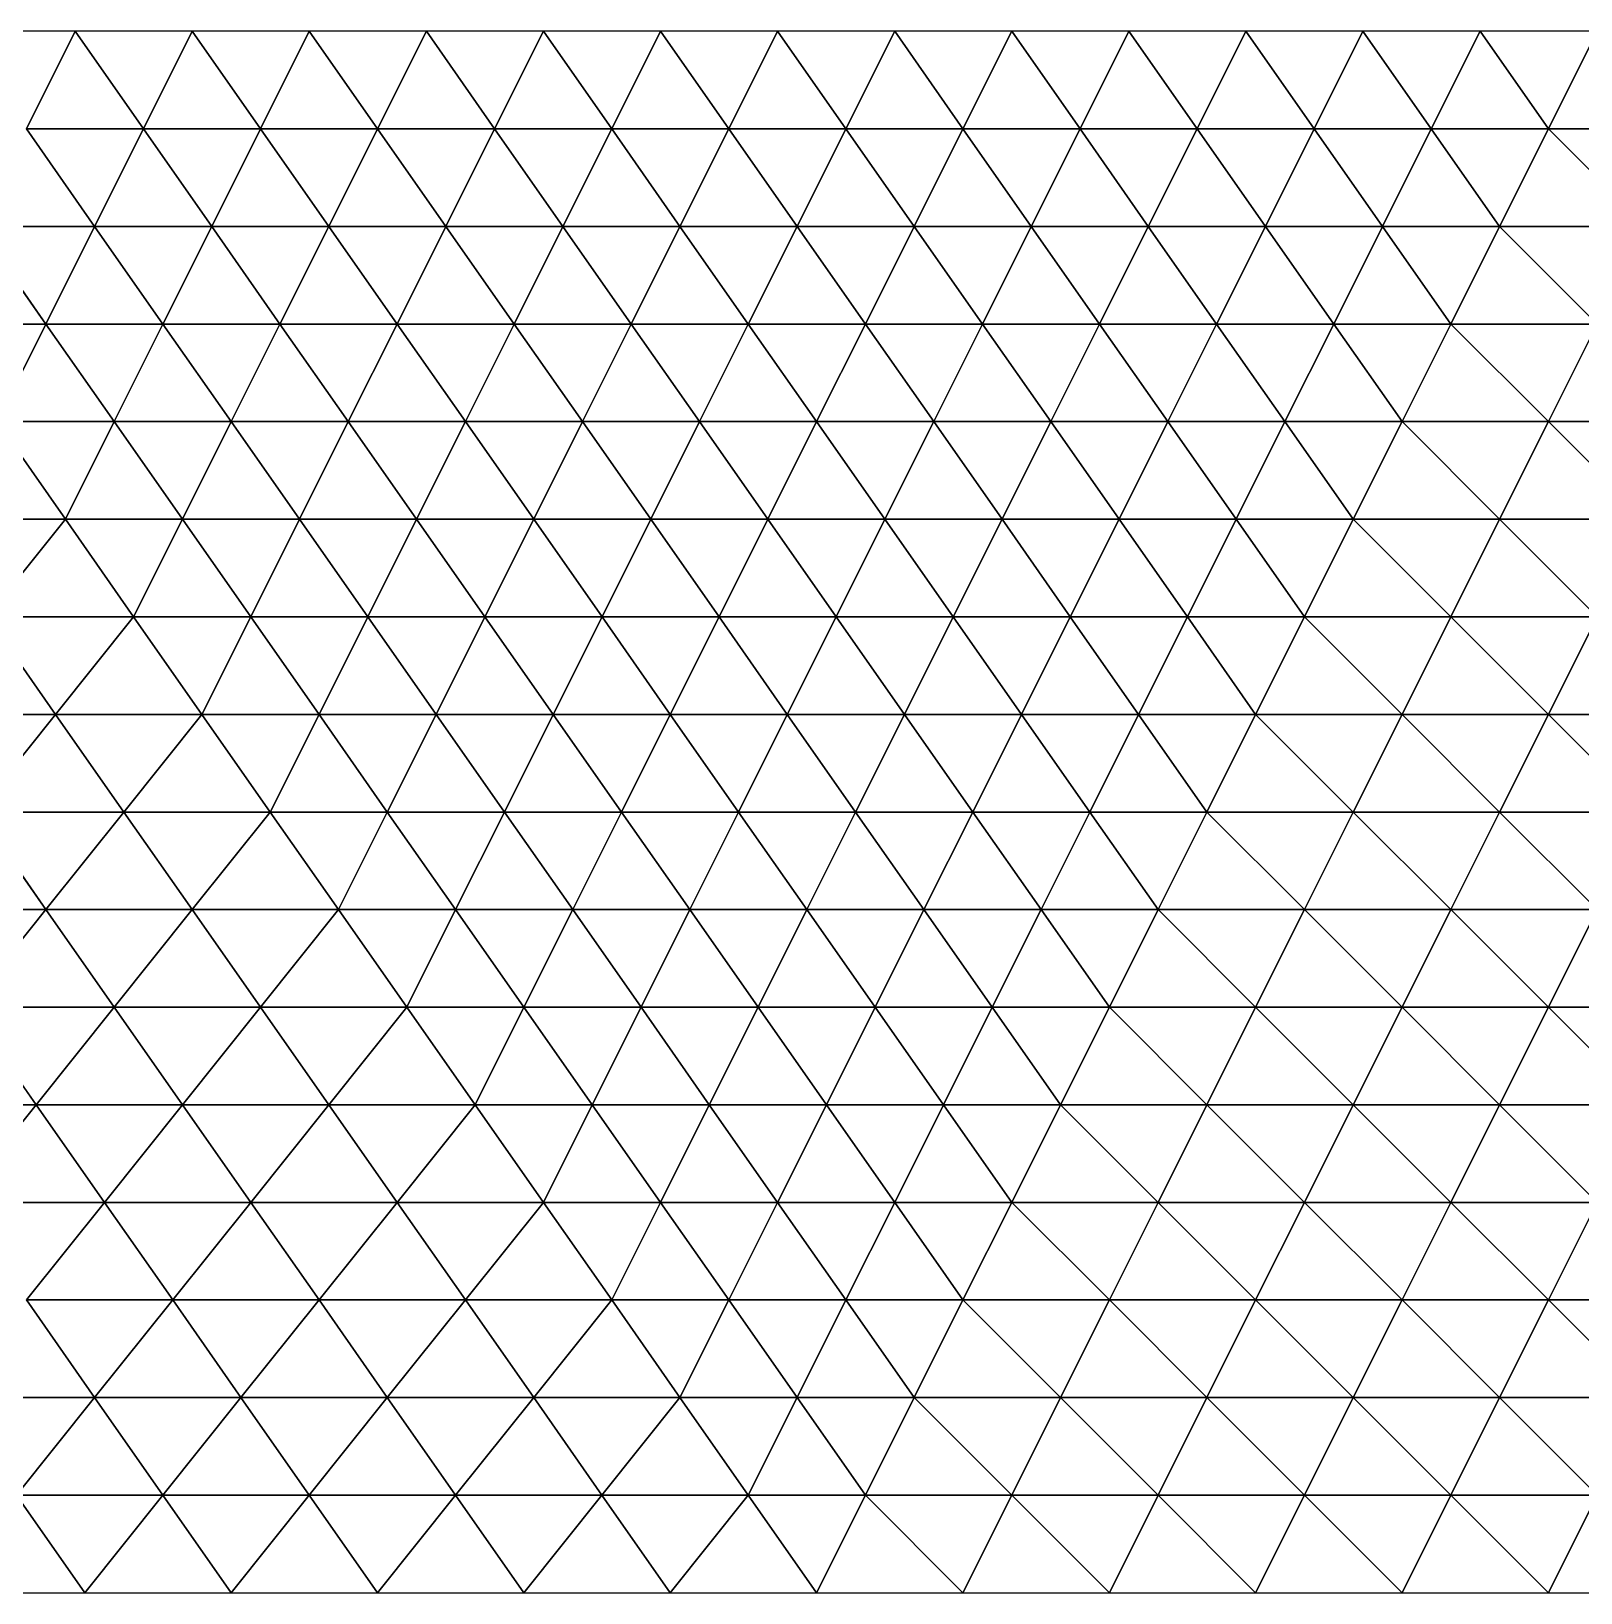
# Model space of a CAD drawing. Extents: x 100 to 350, y 100 to 150.
# Drawn here: x 224.92 to 249.74, y 100 to 125 of the extents above; entities that cross this region are included whole.
import ezdxf

# ---------------------------------------------------------------- set-up
doc = ezdxf.new("R2010")
doc.units = 0

msp = doc.modelspace()

# ---------------------------------------------------------------- linework, layer by layer
at = {"color": 7}
for p, q in [((225.625, 125), (223.75, 125)), ((227.5, 125), (225.625, 125)), ((229.375, 125), (227.5, 125)), ((231.25, 125), (229.375, 125)), ((233.125, 125), (231.25, 125)), ((235, 125), (233.125, 125)), ((236.875, 125), (235, 125)), ((238.75, 125), (236.875, 125)), ((240.625, 125), (238.75, 125)), ((242.5, 125), (240.625, 125)), ((244.375, 125), (242.5, 125)), ((246.25, 125), (244.375, 125)), ((248.125, 125), (246.25, 125)), ((250, 125), (248.125, 125)), ((223.438, 100), (225.781, 100)), ((225.781, 100), (228.125, 100)), ((228.125, 100), (230.469, 100)), ((230.469, 100), (232.812, 100)), ((232.812, 100), (235.156, 100)), ((235.156, 100), (237.5, 100)), ((237.5, 100), (239.844, 100)), ((239.844, 100), (242.188, 100)), ((242.188, 100), (244.531, 100)), ((244.531, 100), (246.875, 100)), ((246.875, 100), (249.219, 100)), ((249.219, 100), (251.562, 100))]:
    msp.add_line(p, q, dxfattribs=at)
at = {"color": 1}
for p, q in [((225.625, 125), (224.844, 123.438)), ((224.844, 123.438), (225.625, 125)), ((226.719, 123.438), (225.625, 125)), ((225.625, 125), (226.719, 123.438)), ((226.719, 123.438), (227.5, 125)), ((227.5, 125), (226.719, 123.438)), ((227.5, 125), (228.594, 123.438)), ((228.594, 123.438), (227.5, 125)), ((229.375, 125), (228.594, 123.438)), ((228.594, 123.438), (229.375, 125)), ((230.469, 123.438), (229.375, 125)), ((229.375, 125), (230.469, 123.438)), ((231.25, 125), (230.469, 123.438)), ((230.469, 123.438), (231.25, 125)), ((232.344, 123.438), (231.25, 125)), ((231.25, 125), (232.344, 123.438)), ((233.125, 125), (232.344, 123.438)), ((232.344, 123.438), (233.125, 125)), ((234.219, 123.438), (233.125, 125)), ((233.125, 125), (234.219, 123.438)), ((234.219, 123.438), (235, 125)), ((235, 125), (234.219, 123.438)), ((235, 125), (236.094, 123.438)), ((236.094, 123.438), (235, 125)), ((236.875, 125), (236.094, 123.438)), ((236.094, 123.438), (236.875, 125)), ((237.969, 123.438), (236.875, 125)), ((236.875, 125), (237.969, 123.438)), ((237.969, 123.438), (238.75, 125)), ((238.75, 125), (237.969, 123.438)), ((238.75, 125), (239.844, 123.438)), ((239.844, 123.438), (238.75, 125)), ((240.625, 125), (239.844, 123.438)), ((239.844, 123.438), (240.625, 125)), ((241.719, 123.438), (240.625, 125)), ((240.625, 125), (241.719, 123.438)), ((241.719, 123.438), (242.5, 125)), ((242.5, 125), (241.719, 123.438)), ((242.5, 125), (243.594, 123.438)), ((243.594, 123.438), (242.5, 125)), ((244.375, 125), (243.594, 123.438)), ((243.594, 123.438), (244.375, 125)), ((244.375, 125), (245.469, 123.438)), ((245.469, 123.438), (244.375, 125)), ((246.25, 125), (245.469, 123.438)), ((245.469, 123.438), (246.25, 125)), ((247.344, 123.438), (246.25, 125)), ((246.25, 125), (247.344, 123.438)), ((248.125, 125), (247.344, 123.438)), ((247.344, 123.438), (248.125, 125)), ((249.219, 123.438), (248.125, 125)), ((248.125, 125), (249.219, 123.438)), ((250, 125), (249.219, 123.438)), ((249.219, 123.438), (250, 125)), ((226.719, 123.438), (224.844, 123.438)), ((224.844, 123.438), (225.938, 121.875)), ((224.844, 123.438), (226.719, 123.438)), ((225.938, 121.875), (224.844, 123.438)), ((225.938, 121.875), (226.719, 123.438)), ((226.719, 123.438), (225.938, 121.875)), ((227.812, 121.875), (226.719, 123.438)), ((226.719, 123.438), (227.812, 121.875)), ((228.594, 123.438), (226.719, 123.438)), ((226.719, 123.438), (228.594, 123.438)), ((228.594, 123.438), (227.812, 121.875)), ((227.812, 121.875), (228.594, 123.438)), ((229.688, 121.875), (228.594, 123.438)), ((228.594, 123.438), (230.469, 123.438)), ((230.469, 123.438), (228.594, 123.438)), ((228.594, 123.438), (229.688, 121.875)), ((230.469, 123.438), (229.688, 121.875)), ((229.688, 121.875), (230.469, 123.438)), ((230.469, 123.438), (232.344, 123.438)), ((230.469, 123.438), (231.562, 121.875)), ((232.344, 123.438), (230.469, 123.438)), ((231.562, 121.875), (230.469, 123.438)), ((231.562, 121.875), (232.344, 123.438)), ((232.344, 123.438), (231.562, 121.875)), ((234.219, 123.438), (232.344, 123.438)), ((232.344, 123.438), (233.438, 121.875)), ((232.344, 123.438), (234.219, 123.438)), ((233.438, 121.875), (232.344, 123.438)), ((233.438, 121.875), (234.219, 123.438)), ((234.219, 123.438), (233.438, 121.875)), ((235.312, 121.875), (234.219, 123.438)), ((236.094, 123.438), (234.219, 123.438)), ((234.219, 123.438), (235.312, 121.875)), ((234.219, 123.438), (236.094, 123.438)), ((236.094, 123.438), (235.312, 121.875)), ((235.312, 121.875), (236.094, 123.438)), ((236.094, 123.438), (237.969, 123.438)), ((237.188, 121.875), (236.094, 123.438)), ((237.969, 123.438), (236.094, 123.438)), ((236.094, 123.438), (237.188, 121.875)), ((237.188, 121.875), (237.969, 123.438)), ((237.969, 123.438), (237.188, 121.875)), ((239.062, 121.875), (237.969, 123.438)), ((237.969, 123.438), (239.062, 121.875)), ((239.844, 123.438), (237.969, 123.438)), ((237.969, 123.438), (239.844, 123.438)), ((239.062, 121.875), (239.844, 123.438)), ((239.844, 123.438), (239.062, 121.875)), ((241.719, 123.438), (239.844, 123.438)), ((239.844, 123.438), (240.938, 121.875)), ((239.844, 123.438), (241.719, 123.438)), ((240.938, 121.875), (239.844, 123.438)), ((240.938, 121.875), (241.719, 123.438)), ((241.719, 123.438), (240.938, 121.875)), ((241.719, 123.438), (242.812, 121.875)), ((243.594, 123.438), (241.719, 123.438)), ((242.812, 121.875), (241.719, 123.438)), ((241.719, 123.438), (243.594, 123.438)), ((243.594, 123.438), (242.812, 121.875)), ((242.812, 121.875), (243.594, 123.438)), ((244.688, 121.875), (243.594, 123.438)), ((243.594, 123.438), (245.469, 123.438)), ((245.469, 123.438), (243.594, 123.438)), ((243.594, 123.438), (244.688, 121.875)), ((245.469, 123.438), (244.688, 121.875)), ((244.688, 121.875), (245.469, 123.438)), ((245.469, 123.438), (247.344, 123.438)), ((247.344, 123.438), (245.469, 123.438)), ((245.469, 123.438), (246.562, 121.875)), ((246.562, 121.875), (245.469, 123.438)), ((247.344, 123.438), (246.562, 121.875)), ((246.562, 121.875), (247.344, 123.438)), ((247.344, 123.438), (249.219, 123.438)), ((248.438, 121.875), (247.344, 123.438)), ((249.219, 123.438), (247.344, 123.438)), ((247.344, 123.438), (248.438, 121.875)), ((249.219, 123.438), (248.438, 121.875)), ((248.438, 121.875), (249.219, 123.438)), ((249.219, 123.438), (250.781, 121.875)), ((251.562, 123.438), (249.219, 123.438)), ((249.219, 123.438), (251.562, 123.438)), ((250.781, 121.875), (249.219, 123.438)), ((225.156, 120.312), (224.062, 121.875)), ((224.062, 121.875), (225.156, 120.312)), ((225.938, 121.875), (224.062, 121.875)), ((224.062, 121.875), (225.938, 121.875)), ((225.156, 120.312), (225.938, 121.875)), ((225.938, 121.875), (225.156, 120.312)), ((225.938, 121.875), (227.812, 121.875)), ((227.812, 121.875), (225.938, 121.875)), ((225.938, 121.875), (227.031, 120.312)), ((227.031, 120.312), (225.938, 121.875)), ((227.812, 121.875), (227.031, 120.312)), ((227.031, 120.312), (227.812, 121.875)), ((227.812, 121.875), (229.688, 121.875)), ((229.688, 121.875), (227.812, 121.875)), ((227.812, 121.875), (228.906, 120.312)), ((228.906, 120.312), (227.812, 121.875)), ((229.688, 121.875), (228.906, 120.312)), ((228.906, 120.312), (229.688, 121.875)), ((231.562, 121.875), (229.688, 121.875)), ((229.688, 121.875), (230.781, 120.312)), ((230.781, 120.312), (229.688, 121.875)), ((229.688, 121.875), (231.562, 121.875)), ((230.781, 120.312), (231.562, 121.875)), ((231.562, 121.875), (230.781, 120.312)), ((232.656, 120.312), (231.562, 121.875)), ((231.562, 121.875), (232.656, 120.312)), ((233.438, 121.875), (231.562, 121.875)), ((231.562, 121.875), (233.438, 121.875)), ((232.656, 120.312), (233.438, 121.875)), ((233.438, 121.875), (232.656, 120.312)), ((233.438, 121.875), (235.312, 121.875)), ((234.531, 120.312), (233.438, 121.875)), ((235.312, 121.875), (233.438, 121.875)), ((233.438, 121.875), (234.531, 120.312)), ((235.312, 121.875), (234.531, 120.312)), ((234.531, 120.312), (235.312, 121.875)), ((235.312, 121.875), (237.188, 121.875)), ((235.312, 121.875), (236.406, 120.312)), ((237.188, 121.875), (235.312, 121.875)), ((236.406, 120.312), (235.312, 121.875)), ((236.406, 120.312), (237.188, 121.875)), ((237.188, 121.875), (236.406, 120.312)), ((239.062, 121.875), (237.188, 121.875)), ((237.188, 121.875), (238.281, 120.312)), ((237.188, 121.875), (239.062, 121.875)), ((238.281, 120.312), (237.188, 121.875)), ((238.281, 120.312), (239.062, 121.875)), ((239.062, 121.875), (238.281, 120.312)), ((240.938, 121.875), (239.062, 121.875)), ((239.062, 121.875), (240.156, 120.312)), ((240.156, 120.312), (239.062, 121.875)), ((239.062, 121.875), (240.938, 121.875)), ((240.938, 121.875), (240.156, 120.312)), ((240.156, 120.312), (240.938, 121.875)), ((242.031, 120.312), (240.938, 121.875)), ((240.938, 121.875), (242.812, 121.875)), ((242.812, 121.875), (240.938, 121.875)), ((240.938, 121.875), (242.031, 120.312)), ((242.812, 121.875), (242.031, 120.312)), ((242.031, 120.312), (242.812, 121.875)), ((242.812, 121.875), (244.688, 121.875)), ((244.688, 121.875), (242.812, 121.875)), ((242.812, 121.875), (243.906, 120.312)), ((243.906, 120.312), (242.812, 121.875)), ((244.688, 121.875), (243.906, 120.312)), ((243.906, 120.312), (244.688, 121.875)), ((245.781, 120.312), (244.688, 121.875)), ((244.688, 121.875), (246.562, 121.875)), ((246.562, 121.875), (244.688, 121.875)), ((244.688, 121.875), (245.781, 120.312)), ((246.562, 121.875), (245.781, 120.312)), ((245.781, 120.312), (246.562, 121.875)), ((246.562, 121.875), (247.656, 120.312)), ((248.438, 121.875), (246.562, 121.875)), ((246.562, 121.875), (248.438, 121.875)), ((247.656, 120.312), (246.562, 121.875)), ((247.656, 120.312), (248.438, 121.875)), ((248.438, 121.875), (247.656, 120.312)), ((250, 120.312), (248.438, 121.875)), ((250.781, 121.875), (248.438, 121.875)), ((248.438, 121.875), (250, 120.312)), ((248.438, 121.875), (250.781, 121.875)), ((225.156, 120.312), (223.281, 120.312)), ((223.281, 120.312), (225.156, 120.312)), ((224.375, 118.75), (225.156, 120.312)), ((225.156, 120.312), (224.375, 118.75)), ((226.25, 118.75), (225.156, 120.312)), ((227.031, 120.312), (225.156, 120.312)), ((225.156, 120.312), (226.25, 118.75)), ((225.156, 120.312), (227.031, 120.312)), ((227.031, 120.312), (226.25, 118.75)), ((226.25, 118.75), (227.031, 120.312)), ((228.125, 118.75), (227.031, 120.312)), ((227.031, 120.312), (228.906, 120.312)), ((228.906, 120.312), (227.031, 120.312)), ((227.031, 120.312), (228.125, 118.75)), ((228.906, 120.312), (228.125, 118.75)), ((228.125, 118.75), (228.906, 120.312)), ((228.906, 120.312), (230.781, 120.312)), ((228.906, 120.312), (230, 118.75)), ((230.781, 120.312), (228.906, 120.312)), ((230, 118.75), (228.906, 120.312)), ((230, 118.75), (230.781, 120.312)), ((230.781, 120.312), (230, 118.75)), ((232.656, 120.312), (230.781, 120.312)), ((230.781, 120.312), (231.875, 118.75)), ((230.781, 120.312), (232.656, 120.312)), ((231.875, 118.75), (230.781, 120.312)), ((231.875, 118.75), (232.656, 120.312)), ((232.656, 120.312), (231.875, 118.75)), ((233.75, 118.75), (232.656, 120.312)), ((232.656, 120.312), (234.531, 120.312)), ((234.531, 120.312), (232.656, 120.312)), ((232.656, 120.312), (233.75, 118.75)), ((233.75, 118.75), (234.531, 120.312)), ((234.531, 120.312), (233.75, 118.75)), ((236.406, 120.312), (234.531, 120.312)), ((234.531, 120.312), (235.625, 118.75)), ((235.625, 118.75), (234.531, 120.312)), ((234.531, 120.312), (236.406, 120.312)), ((235.625, 118.75), (236.406, 120.312)), ((236.406, 120.312), (235.625, 118.75)), ((237.5, 118.75), (236.406, 120.312)), ((236.406, 120.312), (237.5, 118.75)), ((238.281, 120.312), (236.406, 120.312)), ((236.406, 120.312), (238.281, 120.312)), ((237.5, 118.75), (238.281, 120.312)), ((238.281, 120.312), (237.5, 118.75)), ((238.281, 120.312), (240.156, 120.312)), ((239.375, 118.75), (238.281, 120.312)), ((240.156, 120.312), (238.281, 120.312)), ((238.281, 120.312), (239.375, 118.75)), ((240.156, 120.312), (239.375, 118.75)), ((239.375, 118.75), (240.156, 120.312)), ((240.156, 120.312), (242.031, 120.312)), ((240.156, 120.312), (241.25, 118.75)), ((242.031, 120.312), (240.156, 120.312)), ((241.25, 118.75), (240.156, 120.312)), ((242.031, 120.312), (241.25, 118.75)), ((241.25, 118.75), (242.031, 120.312)), ((243.125, 118.75), (242.031, 120.312)), ((242.031, 120.312), (243.906, 120.312)), ((243.906, 120.312), (242.031, 120.312)), ((242.031, 120.312), (243.125, 118.75)), ((243.906, 120.312), (243.125, 118.75)), ((243.125, 118.75), (243.906, 120.312)), ((243.906, 120.312), (245.781, 120.312)), ((243.906, 120.312), (245, 118.75)), ((245.781, 120.312), (243.906, 120.312)), ((245, 118.75), (243.906, 120.312)), ((245, 118.75), (245.781, 120.312)), ((245.781, 120.312), (245, 118.75)), ((246.875, 118.75), (245.781, 120.312)), ((247.656, 120.312), (245.781, 120.312)), ((245.781, 120.312), (246.875, 118.75)), ((245.781, 120.312), (247.656, 120.312)), ((247.656, 120.312), (246.875, 118.75)), ((246.875, 118.75), (247.656, 120.312)), ((250, 120.312), (247.656, 120.312)), ((247.656, 120.312), (249.219, 118.75)), ((247.656, 120.312), (250, 120.312)), ((249.219, 118.75), (247.656, 120.312)), ((249.219, 118.75), (250, 120.312)), ((250, 120.312), (249.219, 118.75)), ((224.375, 118.75), (226.25, 118.75)), ((225.469, 117.188), (224.375, 118.75)), ((226.25, 118.75), (224.375, 118.75)), ((224.375, 118.75), (225.469, 117.188)), ((226.25, 118.75), (225.469, 117.188)), ((225.469, 117.188), (226.25, 118.75)), ((226.25, 118.75), (228.125, 118.75)), ((228.125, 118.75), (226.25, 118.75)), ((226.25, 118.75), (227.344, 117.188)), ((227.344, 117.188), (226.25, 118.75)), ((228.125, 118.75), (227.344, 117.188)), ((227.344, 117.188), (228.125, 118.75)), ((230, 118.75), (228.125, 118.75)), ((228.125, 118.75), (229.219, 117.188)), ((229.219, 117.188), (228.125, 118.75)), ((228.125, 118.75), (230, 118.75)), ((229.219, 117.188), (230, 118.75)), ((230, 118.75), (229.219, 117.188)), ((231.094, 117.188), (230, 118.75)), ((230, 118.75), (231.875, 118.75)), ((231.875, 118.75), (230, 118.75)), ((230, 118.75), (231.094, 117.188)), ((231.094, 117.188), (231.875, 118.75)), ((231.875, 118.75), (231.094, 117.188)), ((233.75, 118.75), (231.875, 118.75)), ((231.875, 118.75), (232.969, 117.188)), ((231.875, 118.75), (233.75, 118.75)), ((232.969, 117.188), (231.875, 118.75)), ((232.969, 117.188), (233.75, 118.75)), ((233.75, 118.75), (232.969, 117.188)), ((235.625, 118.75), (233.75, 118.75)), ((233.75, 118.75), (234.844, 117.188)), ((234.844, 117.188), (233.75, 118.75)), ((233.75, 118.75), (235.625, 118.75)), ((235.625, 118.75), (234.844, 117.188)), ((234.844, 117.188), (235.625, 118.75)), ((237.5, 118.75), (235.625, 118.75)), ((235.625, 118.75), (236.719, 117.188)), ((236.719, 117.188), (235.625, 118.75)), ((235.625, 118.75), (237.5, 118.75)), ((236.719, 117.188), (237.5, 118.75)), ((237.5, 118.75), (236.719, 117.188)), ((238.594, 117.188), (237.5, 118.75)), ((239.375, 118.75), (237.5, 118.75)), ((237.5, 118.75), (238.594, 117.188)), ((237.5, 118.75), (239.375, 118.75)), ((239.375, 118.75), (238.594, 117.188)), ((238.594, 117.188), (239.375, 118.75)), ((240.469, 117.188), (239.375, 118.75)), ((241.25, 118.75), (239.375, 118.75)), ((239.375, 118.75), (240.469, 117.188)), ((239.375, 118.75), (241.25, 118.75)), ((241.25, 118.75), (240.469, 117.188)), ((240.469, 117.188), (241.25, 118.75)), ((241.25, 118.75), (243.125, 118.75)), ((241.25, 118.75), (242.344, 117.188)), ((243.125, 118.75), (241.25, 118.75)), ((242.344, 117.188), (241.25, 118.75)), ((243.125, 118.75), (242.344, 117.188)), ((242.344, 117.188), (243.125, 118.75)), ((245, 118.75), (243.125, 118.75)), ((243.125, 118.75), (244.219, 117.188)), ((244.219, 117.188), (243.125, 118.75)), ((243.125, 118.75), (245, 118.75)), ((244.219, 117.188), (245, 118.75)), ((245, 118.75), (244.219, 117.188)), ((246.094, 117.188), (245, 118.75)), ((246.875, 118.75), (245, 118.75)), ((245, 118.75), (246.094, 117.188)), ((245, 118.75), (246.875, 118.75)), ((246.094, 117.188), (246.875, 118.75)), ((246.875, 118.75), (246.094, 117.188)), ((249.219, 118.75), (246.875, 118.75)), ((246.875, 118.75), (248.438, 117.188)), ((248.438, 117.188), (246.875, 118.75)), ((246.875, 118.75), (249.219, 118.75)), ((248.438, 117.188), (249.219, 118.75)), ((249.219, 118.75), (248.438, 117.188)), ((249.219, 118.75), (251.562, 118.75)), ((251.562, 118.75), (249.219, 118.75)), ((249.219, 118.75), (250.781, 117.188)), ((250.781, 117.188), (249.219, 118.75)), ((225.469, 117.188), (223.125, 117.188)), ((223.125, 117.188), (225.469, 117.188)), ((224.219, 115.625), (225.469, 117.188)), ((225.469, 117.188), (224.219, 115.625)), ((226.562, 115.625), (225.469, 117.188)), ((225.469, 117.188), (227.344, 117.188)), ((227.344, 117.188), (225.469, 117.188)), ((225.469, 117.188), (226.562, 115.625)), ((227.344, 117.188), (226.562, 115.625)), ((226.562, 115.625), (227.344, 117.188)), ((227.344, 117.188), (228.438, 115.625)), ((229.219, 117.188), (227.344, 117.188)), ((227.344, 117.188), (229.219, 117.188)), ((228.438, 115.625), (227.344, 117.188)), ((229.219, 117.188), (228.438, 115.625)), ((228.438, 115.625), (229.219, 117.188)), ((230.312, 115.625), (229.219, 117.188)), ((231.094, 117.188), (229.219, 117.188)), ((229.219, 117.188), (230.312, 115.625)), ((229.219, 117.188), (231.094, 117.188)), ((230.312, 115.625), (231.094, 117.188)), ((231.094, 117.188), (230.312, 115.625)), ((231.094, 117.188), (232.188, 115.625)), ((232.969, 117.188), (231.094, 117.188)), ((232.188, 115.625), (231.094, 117.188)), ((231.094, 117.188), (232.969, 117.188)), ((232.969, 117.188), (232.188, 115.625)), ((232.188, 115.625), (232.969, 117.188)), ((234.063, 115.625), (232.969, 117.188)), ((232.969, 117.188), (234.844, 117.188)), ((234.844, 117.188), (232.969, 117.188)), ((232.969, 117.188), (234.063, 115.625)), ((234.844, 117.188), (234.063, 115.625)), ((234.063, 115.625), (234.844, 117.188)), ((234.844, 117.188), (236.719, 117.188)), ((236.719, 117.188), (234.844, 117.188)), ((234.844, 117.188), (235.938, 115.625)), ((235.938, 115.625), (234.844, 117.188)), ((236.719, 117.188), (235.938, 115.625)), ((235.938, 115.625), (236.719, 117.188)), ((236.719, 117.188), (238.594, 117.188)), ((237.812, 115.625), (236.719, 117.188)), ((238.594, 117.188), (236.719, 117.188)), ((236.719, 117.188), (237.812, 115.625)), ((238.594, 117.188), (237.812, 115.625)), ((237.812, 115.625), (238.594, 117.188)), ((238.594, 117.188), (240.469, 117.188)), ((240.469, 117.188), (238.594, 117.188)), ((238.594, 117.188), (239.688, 115.625)), ((239.688, 115.625), (238.594, 117.188)), ((240.469, 117.188), (239.688, 115.625)), ((239.688, 115.625), (240.469, 117.188)), ((241.562, 115.625), (240.469, 117.188)), ((242.344, 117.188), (240.469, 117.188)), ((240.469, 117.188), (241.562, 115.625)), ((240.469, 117.188), (242.344, 117.188)), ((242.344, 117.188), (241.562, 115.625)), ((241.562, 115.625), (242.344, 117.188)), ((242.344, 117.188), (244.219, 117.188)), ((244.219, 117.188), (242.344, 117.188)), ((242.344, 117.188), (243.438, 115.625)), ((243.438, 115.625), (242.344, 117.188)), ((244.219, 117.188), (243.438, 115.625)), ((243.438, 115.625), (244.219, 117.188)), ((244.219, 117.188), (246.094, 117.188)), ((245.312, 115.625), (244.219, 117.188)), ((246.094, 117.188), (244.219, 117.188)), ((244.219, 117.188), (245.312, 115.625)), ((246.094, 117.188), (245.312, 115.625)), ((245.312, 115.625), (246.094, 117.188)), ((246.094, 117.188), (247.656, 115.625)), ((248.438, 117.188), (246.094, 117.188)), ((246.094, 117.188), (248.438, 117.188)), ((247.656, 115.625), (246.094, 117.188)), ((247.656, 115.625), (248.438, 117.188)), ((248.438, 117.188), (247.656, 115.625)), ((250.781, 117.188), (248.438, 117.188)), ((248.438, 117.188), (250, 115.625)), ((250, 115.625), (248.438, 117.188)), ((248.438, 117.188), (250.781, 117.188)), ((226.562, 115.625), (224.219, 115.625)), ((224.219, 115.625), (225.312, 114.062)), ((225.312, 114.062), (224.219, 115.625)), ((224.219, 115.625), (226.562, 115.625)), ((226.562, 115.625), (225.312, 114.062)), ((225.312, 114.062), (226.562, 115.625)), ((227.656, 114.062), (226.562, 115.625)), ((228.438, 115.625), (226.562, 115.625)), ((226.562, 115.625), (227.656, 114.062)), ((226.562, 115.625), (228.438, 115.625)), ((228.438, 115.625), (227.656, 114.062)), ((227.656, 114.062), (228.438, 115.625)), ((228.438, 115.625), (230.312, 115.625)), ((230.312, 115.625), (228.438, 115.625)), ((228.438, 115.625), (229.531, 114.062)), ((229.531, 114.062), (228.438, 115.625)), ((230.312, 115.625), (229.531, 114.062)), ((229.531, 114.062), (230.312, 115.625)), ((231.406, 114.062), (230.312, 115.625)), ((230.312, 115.625), (232.188, 115.625)), ((232.188, 115.625), (230.312, 115.625)), ((230.312, 115.625), (231.406, 114.062)), ((232.188, 115.625), (231.406, 114.062)), ((231.406, 114.062), (232.188, 115.625)), ((232.188, 115.625), (234.063, 115.625)), ((233.281, 114.062), (232.188, 115.625)), ((234.063, 115.625), (232.188, 115.625)), ((232.188, 115.625), (233.281, 114.062)), ((233.281, 114.062), (234.063, 115.625)), ((234.063, 115.625), (233.281, 114.062)), ((234.063, 115.625), (235.938, 115.625)), ((235.156, 114.062), (234.063, 115.625)), ((235.938, 115.625), (234.063, 115.625)), ((234.063, 115.625), (235.156, 114.062)), ((235.938, 115.625), (235.156, 114.062)), ((235.156, 114.062), (235.938, 115.625)), ((235.938, 115.625), (237.812, 115.625)), ((235.938, 115.625), (237.031, 114.062)), ((237.812, 115.625), (235.938, 115.625)), ((237.031, 114.062), (235.938, 115.625)), ((237.031, 114.062), (237.812, 115.625)), ((237.812, 115.625), (237.031, 114.062)), ((238.906, 114.062), (237.812, 115.625)), ((237.812, 115.625), (239.688, 115.625)), ((239.688, 115.625), (237.812, 115.625)), ((237.812, 115.625), (238.906, 114.062)), ((239.688, 115.625), (238.906, 114.062)), ((238.906, 114.062), (239.688, 115.625)), ((239.688, 115.625), (241.562, 115.625)), ((239.688, 115.625), (240.781, 114.062)), ((241.562, 115.625), (239.688, 115.625)), ((240.781, 114.062), (239.688, 115.625)), ((240.781, 114.062), (241.562, 115.625)), ((241.562, 115.625), (240.781, 114.062)), ((241.562, 115.625), (243.438, 115.625)), ((243.438, 115.625), (241.562, 115.625)), ((241.562, 115.625), (242.656, 114.062)), ((242.656, 114.062), (241.562, 115.625)), ((243.438, 115.625), (242.656, 114.062)), ((242.656, 114.062), (243.438, 115.625)), ((243.438, 115.625), (245.312, 115.625)), ((245.312, 115.625), (243.438, 115.625)), ((243.438, 115.625), (244.531, 114.062)), ((244.531, 114.062), (243.438, 115.625)), ((244.531, 114.062), (245.312, 115.625)), ((245.312, 115.625), (244.531, 114.062)), ((247.656, 115.625), (245.312, 115.625)), ((245.312, 115.625), (246.875, 114.062)), ((246.875, 114.062), (245.312, 115.625)), ((245.312, 115.625), (247.656, 115.625)), ((247.656, 115.625), (246.875, 114.062)), ((246.875, 114.062), (247.656, 115.625)), ((249.219, 114.062), (247.656, 115.625)), ((250, 115.625), (247.656, 115.625)), ((247.656, 115.625), (249.219, 114.062)), ((247.656, 115.625), (250, 115.625)), ((250, 115.625), (249.219, 114.062)), ((249.219, 114.062), (250, 115.625)), ((222.969, 114.062), (225.312, 114.062)), ((225.312, 114.062), (222.969, 114.062)), ((224.062, 112.5), (225.312, 114.062)), ((225.312, 114.062), (224.062, 112.5)), ((225.312, 114.062), (227.656, 114.062)), ((225.312, 114.062), (226.406, 112.5)), ((227.656, 114.062), (225.312, 114.062)), ((226.406, 112.5), (225.312, 114.062)), ((227.656, 114.062), (226.406, 112.5)), ((226.406, 112.5), (227.656, 114.062)), ((228.75, 112.5), (227.656, 114.062)), ((227.656, 114.062), (229.531, 114.062)), ((229.531, 114.062), (227.656, 114.062)), ((227.656, 114.062), (228.75, 112.5)), ((229.531, 114.062), (228.75, 112.5)), ((228.75, 112.5), (229.531, 114.062)), ((229.531, 114.062), (231.406, 114.062)), ((231.406, 114.062), (229.531, 114.062)), ((229.531, 114.062), (230.625, 112.5)), ((230.625, 112.5), (229.531, 114.062)), ((231.406, 114.062), (230.625, 112.5)), ((230.625, 112.5), (231.406, 114.062)), ((232.5, 112.5), (231.406, 114.062)), ((233.281, 114.062), (231.406, 114.062)), ((231.406, 114.062), (232.5, 112.5)), ((231.406, 114.062), (233.281, 114.062)), ((232.5, 112.5), (233.281, 114.062)), ((233.281, 114.062), (232.5, 112.5)), ((234.375, 112.5), (233.281, 114.062)), ((233.281, 114.062), (234.375, 112.5)), ((235.156, 114.062), (233.281, 114.062)), ((233.281, 114.062), (235.156, 114.062)), ((234.375, 112.5), (235.156, 114.062)), ((235.156, 114.062), (234.375, 112.5)), ((237.031, 114.062), (235.156, 114.062)), ((235.156, 114.062), (236.25, 112.5)), ((236.25, 112.5), (235.156, 114.062)), ((235.156, 114.062), (237.031, 114.062)), ((236.25, 112.5), (237.031, 114.062)), ((237.031, 114.062), (236.25, 112.5)), ((238.125, 112.5), (237.031, 114.062)), ((237.031, 114.062), (238.906, 114.062)), ((238.906, 114.062), (237.031, 114.062)), ((237.031, 114.062), (238.125, 112.5)), ((238.125, 112.5), (238.906, 114.062)), ((238.906, 114.062), (238.125, 112.5)), ((240.781, 114.062), (238.906, 114.062)), ((238.906, 114.062), (240, 112.5)), ((240, 112.5), (238.906, 114.062)), ((238.906, 114.062), (240.781, 114.062)), ((240, 112.5), (240.781, 114.062)), ((240.781, 114.062), (240, 112.5)), ((241.875, 112.5), (240.781, 114.062)), ((242.656, 114.062), (240.781, 114.062)), ((240.781, 114.062), (241.875, 112.5)), ((240.781, 114.062), (242.656, 114.062)), ((242.656, 114.062), (241.875, 112.5)), ((241.875, 112.5), (242.656, 114.062)), ((243.75, 112.5), (242.656, 114.062)), ((242.656, 114.062), (244.531, 114.062)), ((244.531, 114.062), (242.656, 114.062)), ((242.656, 114.062), (243.75, 112.5)), ((244.531, 114.062), (243.75, 112.5)), ((243.75, 112.5), (244.531, 114.062)), ((244.531, 114.062), (246.094, 112.5)), ((246.875, 114.062), (244.531, 114.062)), ((244.531, 114.062), (246.875, 114.062)), ((246.094, 112.5), (244.531, 114.062)), ((246.094, 112.5), (246.875, 114.062)), ((246.875, 114.062), (246.094, 112.5)), ((246.875, 114.062), (249.219, 114.062)), ((246.875, 114.062), (248.438, 112.5)), ((249.219, 114.062), (246.875, 114.062)), ((248.438, 112.5), (246.875, 114.062)), ((249.219, 114.062), (248.438, 112.5)), ((248.438, 112.5), (249.219, 114.062)), ((250.781, 112.5), (249.219, 114.062)), ((249.219, 114.062), (251.562, 114.062)), ((251.562, 114.062), (249.219, 114.062)), ((249.219, 114.062), (250.781, 112.5)), ((226.406, 112.5), (224.062, 112.5)), ((224.062, 112.5), (225.156, 110.938)), ((225.156, 110.938), (224.062, 112.5)), ((224.062, 112.5), (226.406, 112.5)), ((225.156, 110.938), (226.406, 112.5)), ((226.406, 112.5), (225.156, 110.938)), ((227.5, 110.938), (226.406, 112.5)), ((228.75, 112.5), (226.406, 112.5)), ((226.406, 112.5), (227.5, 110.938)), ((226.406, 112.5), (228.75, 112.5)), ((228.75, 112.5), (227.5, 110.938)), ((227.5, 110.938), (228.75, 112.5)), ((229.844, 110.938), (228.75, 112.5)), ((228.75, 112.5), (230.625, 112.5)), ((230.625, 112.5), (228.75, 112.5)), ((228.75, 112.5), (229.844, 110.938)), ((230.625, 112.5), (229.844, 110.938)), ((229.844, 110.938), (230.625, 112.5)), ((230.625, 112.5), (232.5, 112.5)), ((231.719, 110.938), (230.625, 112.5)), ((232.5, 112.5), (230.625, 112.5)), ((230.625, 112.5), (231.719, 110.938)), ((231.719, 110.938), (232.5, 112.5)), ((232.5, 112.5), (231.719, 110.938)), ((234.375, 112.5), (232.5, 112.5)), ((232.5, 112.5), (233.594, 110.938)), ((232.5, 112.5), (234.375, 112.5)), ((233.594, 110.938), (232.5, 112.5)), ((233.594, 110.938), (234.375, 112.5)), ((234.375, 112.5), (233.594, 110.938)), ((235.469, 110.938), (234.375, 112.5)), ((234.375, 112.5), (236.25, 112.5)), ((236.25, 112.5), (234.375, 112.5)), ((234.375, 112.5), (235.469, 110.938)), ((235.469, 110.938), (236.25, 112.5)), ((236.25, 112.5), (235.469, 110.938)), ((238.125, 112.5), (236.25, 112.5)), ((236.25, 112.5), (237.344, 110.938)), ((236.25, 112.5), (238.125, 112.5)), ((237.344, 110.938), (236.25, 112.5)), ((237.344, 110.938), (238.125, 112.5)), ((238.125, 112.5), (237.344, 110.938)), ((239.219, 110.938), (238.125, 112.5)), ((240, 112.5), (238.125, 112.5)), ((238.125, 112.5), (239.219, 110.938)), ((238.125, 112.5), (240, 112.5)), ((240, 112.5), (239.219, 110.938)), ((239.219, 110.938), (240, 112.5)), ((240, 112.5), (241.875, 112.5)), ((241.094, 110.938), (240, 112.5)), ((241.875, 112.5), (240, 112.5)), ((240, 112.5), (241.094, 110.938)), ((241.875, 112.5), (241.094, 110.938)), ((241.094, 110.938), (241.875, 112.5)), ((241.875, 112.5), (242.969, 110.938)), ((243.75, 112.5), (241.875, 112.5)), ((241.875, 112.5), (243.75, 112.5)), ((242.969, 110.938), (241.875, 112.5)), ((242.969, 110.938), (243.75, 112.5)), ((243.75, 112.5), (242.969, 110.938)), ((245.312, 110.938), (243.75, 112.5)), ((246.094, 112.5), (243.75, 112.5)), ((243.75, 112.5), (245.312, 110.938)), ((243.75, 112.5), (246.094, 112.5)), ((246.094, 112.5), (245.312, 110.938)), ((245.312, 110.938), (246.094, 112.5)), ((247.656, 110.938), (246.094, 112.5)), ((248.438, 112.5), (246.094, 112.5)), ((246.094, 112.5), (247.656, 110.938)), ((246.094, 112.5), (248.438, 112.5)), ((248.438, 112.5), (247.656, 110.938)), ((247.656, 110.938), (248.438, 112.5)), ((248.438, 112.5), (250.781, 112.5)), ((250, 110.938), (248.438, 112.5)), ((250.781, 112.5), (248.438, 112.5)), ((248.438, 112.5), (250, 110.938)), ((225.156, 110.938), (222.812, 110.938)), ((222.812, 110.938), (225.156, 110.938)), ((223.906, 109.375), (225.156, 110.938)), ((225.156, 110.938), (223.906, 109.375)), ((225.156, 110.938), (227.5, 110.938)), ((225.156, 110.938), (226.25, 109.375)), ((227.5, 110.938), (225.156, 110.938)), ((226.25, 109.375), (225.156, 110.938)), ((227.5, 110.938), (226.25, 109.375)), ((226.25, 109.375), (227.5, 110.938)), ((228.594, 109.375), (227.5, 110.938)), ((229.844, 110.938), (227.5, 110.938)), ((227.5, 110.938), (228.594, 109.375)), ((227.5, 110.938), (229.844, 110.938)), ((228.594, 109.375), (229.844, 110.938)), ((229.844, 110.938), (228.594, 109.375)), ((231.719, 110.938), (229.844, 110.938)), ((229.844, 110.938), (230.938, 109.375)), ((230.938, 109.375), (229.844, 110.938)), ((229.844, 110.938), (231.719, 110.938)), ((230.938, 109.375), (231.719, 110.938)), ((231.719, 110.938), (230.938, 109.375)), ((231.719, 110.938), (232.812, 109.375)), ((233.594, 110.938), (231.719, 110.938)), ((232.812, 109.375), (231.719, 110.938)), ((231.719, 110.938), (233.594, 110.938)), ((233.594, 110.938), (232.812, 109.375)), ((232.812, 109.375), (233.594, 110.938)), ((234.688, 109.375), (233.594, 110.938)), ((235.469, 110.938), (233.594, 110.938)), ((233.594, 110.938), (234.688, 109.375)), ((233.594, 110.938), (235.469, 110.938)), ((234.688, 109.375), (235.469, 110.938)), ((235.469, 110.938), (234.688, 109.375)), ((236.562, 109.375), (235.469, 110.938)), ((235.469, 110.938), (237.344, 110.938)), ((237.344, 110.938), (235.469, 110.938)), ((235.469, 110.938), (236.562, 109.375)), ((236.562, 109.375), (237.344, 110.938)), ((237.344, 110.938), (236.562, 109.375)), ((237.344, 110.938), (239.219, 110.938)), ((239.219, 110.938), (237.344, 110.938)), ((237.344, 110.938), (238.438, 109.375)), ((238.438, 109.375), (237.344, 110.938)), ((239.219, 110.938), (238.438, 109.375)), ((238.438, 109.375), (239.219, 110.938)), ((239.219, 110.938), (240.312, 109.375)), ((241.094, 110.938), (239.219, 110.938)), ((239.219, 110.938), (241.094, 110.938)), ((240.312, 109.375), (239.219, 110.938)), ((241.094, 110.938), (240.312, 109.375)), ((240.312, 109.375), (241.094, 110.938)), ((242.188, 109.375), (241.094, 110.938)), ((242.969, 110.938), (241.094, 110.938)), ((241.094, 110.938), (242.188, 109.375)), ((241.094, 110.938), (242.969, 110.938)), ((242.969, 110.938), (242.188, 109.375)), ((242.188, 109.375), (242.969, 110.938)), ((245.312, 110.938), (242.969, 110.938)), ((242.969, 110.938), (244.531, 109.375)), ((242.969, 110.938), (245.312, 110.938)), ((244.531, 109.375), (242.969, 110.938)), ((244.531, 109.375), (245.312, 110.938)), ((245.312, 110.938), (244.531, 109.375)), ((245.312, 110.938), (247.656, 110.938)), ((246.875, 109.375), (245.312, 110.938)), ((245.312, 110.938), (246.875, 109.375)), ((247.656, 110.938), (245.312, 110.938)), ((247.656, 110.938), (246.875, 109.375)), ((246.875, 109.375), (247.656, 110.938)), ((247.656, 110.938), (250, 110.938)), ((249.219, 109.375), (247.656, 110.938)), ((250, 110.938), (247.656, 110.938)), ((247.656, 110.938), (249.219, 109.375)), ((250, 110.938), (249.219, 109.375)), ((249.219, 109.375), (250, 110.938)), ((226.25, 109.375), (223.906, 109.375)), ((223.906, 109.375), (225, 107.812)), ((225, 107.812), (223.906, 109.375)), ((223.906, 109.375), (226.25, 109.375)), ((226.25, 109.375), (225, 107.812)), ((225, 107.812), (226.25, 109.375)), ((226.25, 109.375), (228.594, 109.375)), ((228.594, 109.375), (226.25, 109.375)), ((226.25, 109.375), (227.344, 107.812)), ((227.344, 107.812), (226.25, 109.375)), ((227.344, 107.812), (228.594, 109.375)), ((228.594, 109.375), (227.344, 107.812)), ((230.938, 109.375), (228.594, 109.375)), ((228.594, 109.375), (229.688, 107.812)), ((229.688, 107.812), (228.594, 109.375)), ((228.594, 109.375), (230.938, 109.375)), ((230.938, 109.375), (229.688, 107.812)), ((229.688, 107.812), (230.938, 109.375)), ((232.031, 107.812), (230.938, 109.375)), ((230.938, 109.375), (232.812, 109.375)), ((232.812, 109.375), (230.938, 109.375)), ((230.938, 109.375), (232.031, 107.812)), ((232.812, 109.375), (232.031, 107.812)), ((232.031, 107.812), (232.812, 109.375)), ((232.812, 109.375), (234.688, 109.375)), ((233.906, 107.812), (232.812, 109.375)), ((234.688, 109.375), (232.812, 109.375)), ((232.812, 109.375), (233.906, 107.812)), ((233.906, 107.812), (234.688, 109.375)), ((234.688, 109.375), (233.906, 107.812)), ((234.688, 109.375), (236.562, 109.375)), ((236.562, 109.375), (234.688, 109.375)), ((234.688, 109.375), (235.781, 107.812)), ((235.781, 107.812), (234.688, 109.375)), ((235.781, 107.812), (236.562, 109.375)), ((236.562, 109.375), (235.781, 107.812)), ((237.656, 107.812), (236.562, 109.375)), ((236.562, 109.375), (237.656, 107.812)), ((238.438, 109.375), (236.562, 109.375)), ((236.562, 109.375), (238.438, 109.375)), ((237.656, 107.812), (238.438, 109.375)), ((238.438, 109.375), (237.656, 107.812)), ((240.312, 109.375), (238.438, 109.375)), ((238.438, 109.375), (239.531, 107.812)), ((239.531, 107.812), (238.438, 109.375)), ((238.438, 109.375), (240.312, 109.375)), ((240.312, 109.375), (239.531, 107.812)), ((239.531, 107.812), (240.312, 109.375)), ((240.312, 109.375), (242.188, 109.375)), ((242.188, 109.375), (240.312, 109.375)), ((240.312, 109.375), (241.406, 107.812)), ((241.406, 107.812), (240.312, 109.375)), ((242.188, 109.375), (241.406, 107.812)), ((241.406, 107.812), (242.188, 109.375)), ((243.75, 107.812), (242.188, 109.375)), ((242.188, 109.375), (244.531, 109.375)), ((244.531, 109.375), (242.188, 109.375)), ((242.188, 109.375), (243.75, 107.812)), ((243.75, 107.812), (244.531, 109.375)), ((244.531, 109.375), (243.75, 107.812)), ((244.531, 109.375), (246.875, 109.375)), ((246.875, 109.375), (244.531, 109.375)), ((244.531, 109.375), (246.094, 107.812)), ((246.094, 107.812), (244.531, 109.375)), ((246.094, 107.812), (246.875, 109.375)), ((246.875, 109.375), (246.094, 107.812)), ((249.219, 109.375), (246.875, 109.375)), ((246.875, 109.375), (248.438, 107.812)), ((246.875, 109.375), (249.219, 109.375)), ((248.438, 107.812), (246.875, 109.375)), ((249.219, 109.375), (248.438, 107.812)), ((248.438, 107.812), (249.219, 109.375)), ((250.781, 107.812), (249.219, 109.375)), ((249.219, 109.375), (251.562, 109.375)), ((251.562, 109.375), (249.219, 109.375)), ((249.219, 109.375), (250.781, 107.812)), ((222.656, 107.812), (225, 107.812)), ((225, 107.812), (222.656, 107.812)), ((223.75, 106.25), (225, 107.812)), ((225, 107.812), (223.75, 106.25)), ((225, 107.812), (227.344, 107.812)), ((225, 107.812), (226.094, 106.25)), ((227.344, 107.812), (225, 107.812)), ((226.094, 106.25), (225, 107.812)), ((227.344, 107.812), (226.094, 106.25)), ((226.094, 106.25), (227.344, 107.812)), ((227.344, 107.812), (229.688, 107.812)), ((229.688, 107.812), (227.344, 107.812)), ((227.344, 107.812), (228.438, 106.25)), ((228.438, 106.25), (227.344, 107.812)), ((228.438, 106.25), (229.688, 107.812)), ((229.688, 107.812), (228.438, 106.25)), ((229.688, 107.812), (232.031, 107.812)), ((229.688, 107.812), (230.781, 106.25)), ((232.031, 107.812), (229.688, 107.812)), ((230.781, 106.25), (229.688, 107.812)), ((232.031, 107.812), (230.781, 106.25)), ((230.781, 106.25), (232.031, 107.812)), ((233.906, 107.812), (232.031, 107.812)), ((232.031, 107.812), (233.125, 106.25)), ((233.125, 106.25), (232.031, 107.812)), ((232.031, 107.812), (233.906, 107.812)), ((233.125, 106.25), (233.906, 107.812)), ((233.906, 107.812), (233.125, 106.25)), ((233.906, 107.812), (235, 106.25)), ((235.781, 107.812), (233.906, 107.812)), ((235, 106.25), (233.906, 107.812)), ((233.906, 107.812), (235.781, 107.812)), ((235.781, 107.812), (235, 106.25)), ((235, 106.25), (235.781, 107.812)), ((236.875, 106.25), (235.781, 107.812)), ((237.656, 107.812), (235.781, 107.812)), ((235.781, 107.812), (236.875, 106.25)), ((235.781, 107.812), (237.656, 107.812)), ((236.875, 106.25), (237.656, 107.812)), ((237.656, 107.812), (236.875, 106.25)), ((238.75, 106.25), (237.656, 107.812)), ((237.656, 107.812), (239.531, 107.812)), ((239.531, 107.812), (237.656, 107.812)), ((237.656, 107.812), (238.75, 106.25)), ((238.75, 106.25), (239.531, 107.812)), ((239.531, 107.812), (238.75, 106.25)), ((239.531, 107.812), (241.406, 107.812)), ((241.406, 107.812), (239.531, 107.812)), ((239.531, 107.812), (240.625, 106.25)), ((240.625, 106.25), (239.531, 107.812)), ((241.406, 107.812), (240.625, 106.25)), ((240.625, 106.25), (241.406, 107.812)), ((243.75, 107.812), (241.406, 107.812)), ((241.406, 107.812), (242.969, 106.25)), ((241.406, 107.812), (243.75, 107.812)), ((242.969, 106.25), (241.406, 107.812)), ((242.969, 106.25), (243.75, 107.812)), ((243.75, 107.812), (242.969, 106.25)), ((245.312, 106.25), (243.75, 107.812)), ((246.094, 107.812), (243.75, 107.812)), ((243.75, 107.812), (245.312, 106.25)), ((243.75, 107.812), (246.094, 107.812)), ((245.312, 106.25), (246.094, 107.812)), ((246.094, 107.812), (245.312, 106.25)), ((246.094, 107.812), (247.656, 106.25)), ((248.438, 107.812), (246.094, 107.812)), ((246.094, 107.812), (248.438, 107.812)), ((247.656, 106.25), (246.094, 107.812)), ((247.656, 106.25), (248.438, 107.812)), ((248.438, 107.812), (247.656, 106.25)), ((248.438, 107.812), (250.781, 107.812)), ((248.438, 107.812), (250, 106.25)), ((250.781, 107.812), (248.438, 107.812)), ((250, 106.25), (248.438, 107.812)), ((226.094, 106.25), (223.75, 106.25)), ((223.75, 106.25), (226.094, 106.25)), ((224.844, 104.688), (226.094, 106.25)), ((226.094, 106.25), (224.844, 104.688)), ((227.188, 104.688), (226.094, 106.25)), ((228.438, 106.25), (226.094, 106.25)), ((226.094, 106.25), (227.188, 104.688)), ((226.094, 106.25), (228.438, 106.25)), ((228.438, 106.25), (227.188, 104.688)), ((227.188, 104.688), (228.438, 106.25)), ((230.781, 106.25), (228.438, 106.25)), ((228.438, 106.25), (229.531, 104.688)), ((229.531, 104.688), (228.438, 106.25)), ((228.438, 106.25), (230.781, 106.25)), ((229.531, 104.688), (230.781, 106.25)), ((230.781, 106.25), (229.531, 104.688)), ((231.875, 104.688), (230.781, 106.25)), ((233.125, 106.25), (230.781, 106.25)), ((230.781, 106.25), (231.875, 104.688)), ((230.781, 106.25), (233.125, 106.25)), ((233.125, 106.25), (231.875, 104.688)), ((231.875, 104.688), (233.125, 106.25)), ((234.219, 104.688), (233.125, 106.25)), ((233.125, 106.25), (235, 106.25)), ((235, 106.25), (233.125, 106.25)), ((233.125, 106.25), (234.219, 104.688)), ((235, 106.25), (234.219, 104.688)), ((234.219, 104.688), (235, 106.25)), ((235, 106.25), (236.875, 106.25)), ((236.875, 106.25), (235, 106.25)), ((235, 106.25), (236.094, 104.688)), ((236.094, 104.688), (235, 106.25)), ((236.875, 106.25), (236.094, 104.688)), ((236.094, 104.688), (236.875, 106.25)), ((236.875, 106.25), (238.75, 106.25)), ((238.75, 106.25), (236.875, 106.25)), ((236.875, 106.25), (237.969, 104.688)), ((237.969, 104.688), (236.875, 106.25)), ((237.969, 104.688), (238.75, 106.25)), ((238.75, 106.25), (237.969, 104.688)), ((239.844, 104.688), (238.75, 106.25)), ((238.75, 106.25), (239.844, 104.688)), ((240.625, 106.25), (238.75, 106.25)), ((238.75, 106.25), (240.625, 106.25)), ((240.625, 106.25), (239.844, 104.688)), ((239.844, 104.688), (240.625, 106.25)), ((242.969, 106.25), (240.625, 106.25)), ((240.625, 106.25), (242.188, 104.688)), ((242.188, 104.688), (240.625, 106.25)), ((240.625, 106.25), (242.969, 106.25)), ((242.188, 104.688), (242.969, 106.25)), ((242.969, 106.25), (242.188, 104.688)), ((242.969, 106.25), (245.312, 106.25)), ((245.312, 106.25), (242.969, 106.25)), ((242.969, 106.25), (244.531, 104.688)), ((244.531, 104.688), (242.969, 106.25)), ((244.531, 104.688), (245.312, 106.25)), ((245.312, 106.25), (244.531, 104.688)), ((247.656, 106.25), (245.312, 106.25)), ((245.312, 106.25), (246.875, 104.688)), ((246.875, 104.688), (245.312, 106.25)), ((245.312, 106.25), (247.656, 106.25)), ((246.875, 104.688), (247.656, 106.25)), ((247.656, 106.25), (246.875, 104.688)), ((250, 106.25), (247.656, 106.25)), ((247.656, 106.25), (249.219, 104.688)), ((249.219, 104.688), (247.656, 106.25)), ((247.656, 106.25), (250, 106.25)), ((249.219, 104.688), (250, 106.25)), ((250, 106.25), (249.219, 104.688)), ((224.844, 104.688), (227.188, 104.688)), ((224.844, 104.688), (225.938, 103.125)), ((227.188, 104.688), (224.844, 104.688)), ((225.938, 103.125), (224.844, 104.688)), ((227.188, 104.688), (225.938, 103.125)), ((225.938, 103.125), (227.188, 104.688)), ((228.281, 103.125), (227.188, 104.688)), ((229.531, 104.688), (227.188, 104.688)), ((227.188, 104.688), (228.281, 103.125)), ((227.188, 104.688), (229.531, 104.688)), ((228.281, 103.125), (229.531, 104.688)), ((229.531, 104.688), (228.281, 103.125)), ((229.531, 104.688), (231.875, 104.688)), ((229.531, 104.688), (230.625, 103.125)), ((231.875, 104.688), (229.531, 104.688)), ((230.625, 103.125), (229.531, 104.688)), ((231.875, 104.688), (230.625, 103.125)), ((230.625, 103.125), (231.875, 104.688)), ((232.969, 103.125), (231.875, 104.688)), ((231.875, 104.688), (232.969, 103.125)), ((234.219, 104.688), (231.875, 104.688)), ((231.875, 104.688), (234.219, 104.688)), ((232.969, 103.125), (234.219, 104.688)), ((234.219, 104.688), (232.969, 103.125)), ((235.312, 103.125), (234.219, 104.688)), ((234.219, 104.688), (236.094, 104.688)), ((236.094, 104.688), (234.219, 104.688)), ((234.219, 104.688), (235.312, 103.125)), ((236.094, 104.688), (235.312, 103.125)), ((235.312, 103.125), (236.094, 104.688)), ((236.094, 104.688), (237.969, 104.688)), ((236.094, 104.688), (237.188, 103.125)), ((237.969, 104.688), (236.094, 104.688)), ((237.188, 103.125), (236.094, 104.688)), ((237.188, 103.125), (237.969, 104.688)), ((237.969, 104.688), (237.188, 103.125)), ((239.844, 104.688), (237.969, 104.688)), ((237.969, 104.688), (239.062, 103.125)), ((237.969, 104.688), (239.844, 104.688)), ((239.062, 103.125), (237.969, 104.688)), ((239.062, 103.125), (239.844, 104.688)), ((239.844, 104.688), (239.062, 103.125)), ((241.406, 103.125), (239.844, 104.688)), ((239.844, 104.688), (242.188, 104.688)), ((239.844, 104.688), (241.406, 103.125)), ((242.188, 104.688), (239.844, 104.688)), ((242.188, 104.688), (241.406, 103.125)), ((241.406, 103.125), (242.188, 104.688)), ((242.188, 104.688), (243.75, 103.125)), ((244.531, 104.688), (242.188, 104.688)), ((242.188, 104.688), (244.531, 104.688)), ((243.75, 103.125), (242.188, 104.688)), ((243.75, 103.125), (244.531, 104.688)), ((244.531, 104.688), (243.75, 103.125)), ((246.875, 104.688), (244.531, 104.688)), ((244.531, 104.688), (246.094, 103.125)), ((246.094, 103.125), (244.531, 104.688)), ((244.531, 104.688), (246.875, 104.688)), ((246.094, 103.125), (246.875, 104.688)), ((246.875, 104.688), (246.094, 103.125)), ((246.875, 104.688), (248.438, 103.125)), ((249.219, 104.688), (246.875, 104.688)), ((246.875, 104.688), (249.219, 104.688)), ((248.438, 103.125), (246.875, 104.688)), ((248.438, 103.125), (249.219, 104.688)), ((249.219, 104.688), (248.438, 103.125)), ((251.562, 104.688), (249.219, 104.688)), ((249.219, 104.688), (250.781, 103.125)), ((249.219, 104.688), (251.562, 104.688)), ((250.781, 103.125), (249.219, 104.688)), ((225.938, 103.125), (223.594, 103.125)), ((223.594, 103.125), (225.938, 103.125)), ((224.688, 101.562), (225.938, 103.125)), ((225.938, 103.125), (224.688, 101.562)), ((225.938, 103.125), (228.281, 103.125)), ((228.281, 103.125), (225.938, 103.125)), ((225.938, 103.125), (227.031, 101.562)), ((227.031, 101.562), (225.938, 103.125)), ((227.031, 101.562), (228.281, 103.125)), ((228.281, 103.125), (227.031, 101.562)), ((230.625, 103.125), (228.281, 103.125)), ((228.281, 103.125), (229.375, 101.562)), ((229.375, 101.562), (228.281, 103.125)), ((228.281, 103.125), (230.625, 103.125)), ((229.375, 101.562), (230.625, 103.125)), ((230.625, 103.125), (229.375, 101.562)), ((230.625, 103.125), (232.969, 103.125)), ((232.969, 103.125), (230.625, 103.125)), ((230.625, 103.125), (231.719, 101.562)), ((231.719, 101.562), (230.625, 103.125)), ((231.719, 101.562), (232.969, 103.125)), ((232.969, 103.125), (231.719, 101.562)), ((235.312, 103.125), (232.969, 103.125)), ((232.969, 103.125), (234.062, 101.562)), ((234.062, 101.562), (232.969, 103.125)), ((232.969, 103.125), (235.312, 103.125)), ((234.062, 101.562), (235.312, 103.125)), ((235.312, 103.125), (234.062, 101.562)), ((237.188, 103.125), (235.312, 103.125)), ((235.312, 103.125), (236.406, 101.562)), ((236.406, 101.562), (235.312, 103.125)), ((235.312, 103.125), (237.188, 103.125)), ((236.406, 101.562), (237.188, 103.125)), ((237.188, 103.125), (236.406, 101.562)), ((238.281, 101.562), (237.188, 103.125)), ((239.062, 103.125), (237.188, 103.125)), ((237.188, 103.125), (238.281, 101.562)), ((237.188, 103.125), (239.062, 103.125)), ((239.062, 103.125), (238.281, 101.562)), ((238.281, 101.562), (239.062, 103.125)), ((240.625, 101.562), (239.062, 103.125)), ((239.062, 103.125), (241.406, 103.125)), ((241.406, 103.125), (239.062, 103.125)), ((239.062, 103.125), (240.625, 101.562)), ((241.406, 103.125), (240.625, 101.562)), ((240.625, 101.562), (241.406, 103.125)), ((242.969, 101.562), (241.406, 103.125)), ((243.75, 103.125), (241.406, 103.125)), ((241.406, 103.125), (242.969, 101.562)), ((241.406, 103.125), (243.75, 103.125)), ((243.75, 103.125), (242.969, 101.562)), ((242.969, 101.562), (243.75, 103.125)), ((245.312, 101.562), (243.75, 103.125)), ((243.75, 103.125), (246.094, 103.125)), ((246.094, 103.125), (243.75, 103.125)), ((243.75, 103.125), (245.312, 101.562)), ((246.094, 103.125), (245.312, 101.562)), ((245.312, 101.562), (246.094, 103.125)), ((248.438, 103.125), (246.094, 103.125)), ((246.094, 103.125), (247.656, 101.562)), ((247.656, 101.562), (246.094, 103.125)), ((246.094, 103.125), (248.438, 103.125)), ((248.438, 103.125), (247.656, 101.562)), ((247.656, 101.562), (248.438, 103.125)), ((250, 101.562), (248.438, 103.125)), ((248.438, 103.125), (250.781, 103.125)), ((250.781, 103.125), (248.438, 103.125)), ((248.438, 103.125), (250, 101.562)), ((224.688, 101.562), (227.031, 101.562)), ((224.688, 101.562), (225.781, 100)), ((227.031, 101.562), (224.688, 101.562)), ((225.781, 100), (224.688, 101.562)), ((227.031, 101.562), (225.781, 100)), ((225.781, 100), (227.031, 101.562)), ((227.031, 101.562), (229.375, 101.562)), ((229.375, 101.562), (227.031, 101.562)), ((227.031, 101.562), (228.125, 100)), ((228.125, 100), (227.031, 101.562)), ((228.125, 100), (229.375, 101.562)), ((229.375, 101.562), (228.125, 100)), ((229.375, 101.562), (231.719, 101.562)), ((229.375, 101.562), (230.469, 100)), ((231.719, 101.562), (229.375, 101.562)), ((230.469, 100), (229.375, 101.562)), ((231.719, 101.562), (230.469, 100)), ((230.469, 100), (231.719, 101.562)), ((231.719, 101.562), (234.062, 101.562)), ((234.062, 101.562), (231.719, 101.562)), ((231.719, 101.562), (232.812, 100)), ((232.812, 100), (231.719, 101.562)), ((232.812, 100), (234.062, 101.562)), ((234.062, 101.562), (232.812, 100)), ((234.062, 101.562), (236.406, 101.562)), ((236.406, 101.562), (234.062, 101.562)), ((234.062, 101.562), (235.156, 100)), ((235.156, 100), (234.062, 101.562)), ((235.156, 100), (236.406, 101.562)), ((236.406, 101.562), (235.156, 100)), ((236.406, 101.562), (238.281, 101.562)), ((237.5, 100), (236.406, 101.562)), ((238.281, 101.562), (236.406, 101.562)), ((236.406, 101.562), (237.5, 100)), ((238.281, 101.562), (237.5, 100)), ((237.5, 100), (238.281, 101.562)), ((240.625, 101.562), (238.281, 101.562)), ((238.281, 101.562), (239.844, 100)), ((238.281, 101.562), (240.625, 101.562)), ((239.844, 100), (238.281, 101.562)), ((239.844, 100), (240.625, 101.562)), ((240.625, 101.562), (239.844, 100)), ((240.625, 101.562), (242.969, 101.562)), ((242.188, 100), (240.625, 101.562)), ((240.625, 101.562), (242.188, 100)), ((242.969, 101.562), (240.625, 101.562)), ((242.969, 101.562), (242.188, 100)), ((242.188, 100), (242.969, 101.562)), ((244.531, 100), (242.969, 101.562)), ((242.969, 101.562), (245.312, 101.562)), ((245.312, 101.562), (242.969, 101.562)), ((242.969, 101.562), (244.531, 100)), ((245.312, 101.562), (244.531, 100)), ((244.531, 100), (245.312, 101.562)), ((246.875, 100), (245.312, 101.562)), ((245.312, 101.562), (247.656, 101.562)), ((245.312, 101.562), (246.875, 100)), ((247.656, 101.562), (245.312, 101.562)), ((247.656, 101.562), (246.875, 100)), ((246.875, 100), (247.656, 101.562)), ((250, 101.562), (247.656, 101.562)), ((247.656, 101.562), (249.219, 100)), ((247.656, 101.562), (250, 101.562)), ((249.219, 100), (247.656, 101.562)), ((249.219, 100), (250, 101.562)), ((250, 101.562), (249.219, 100))]:
    msp.add_line(p, q, dxfattribs=at)

doc.saveas('drawing.dxf')
